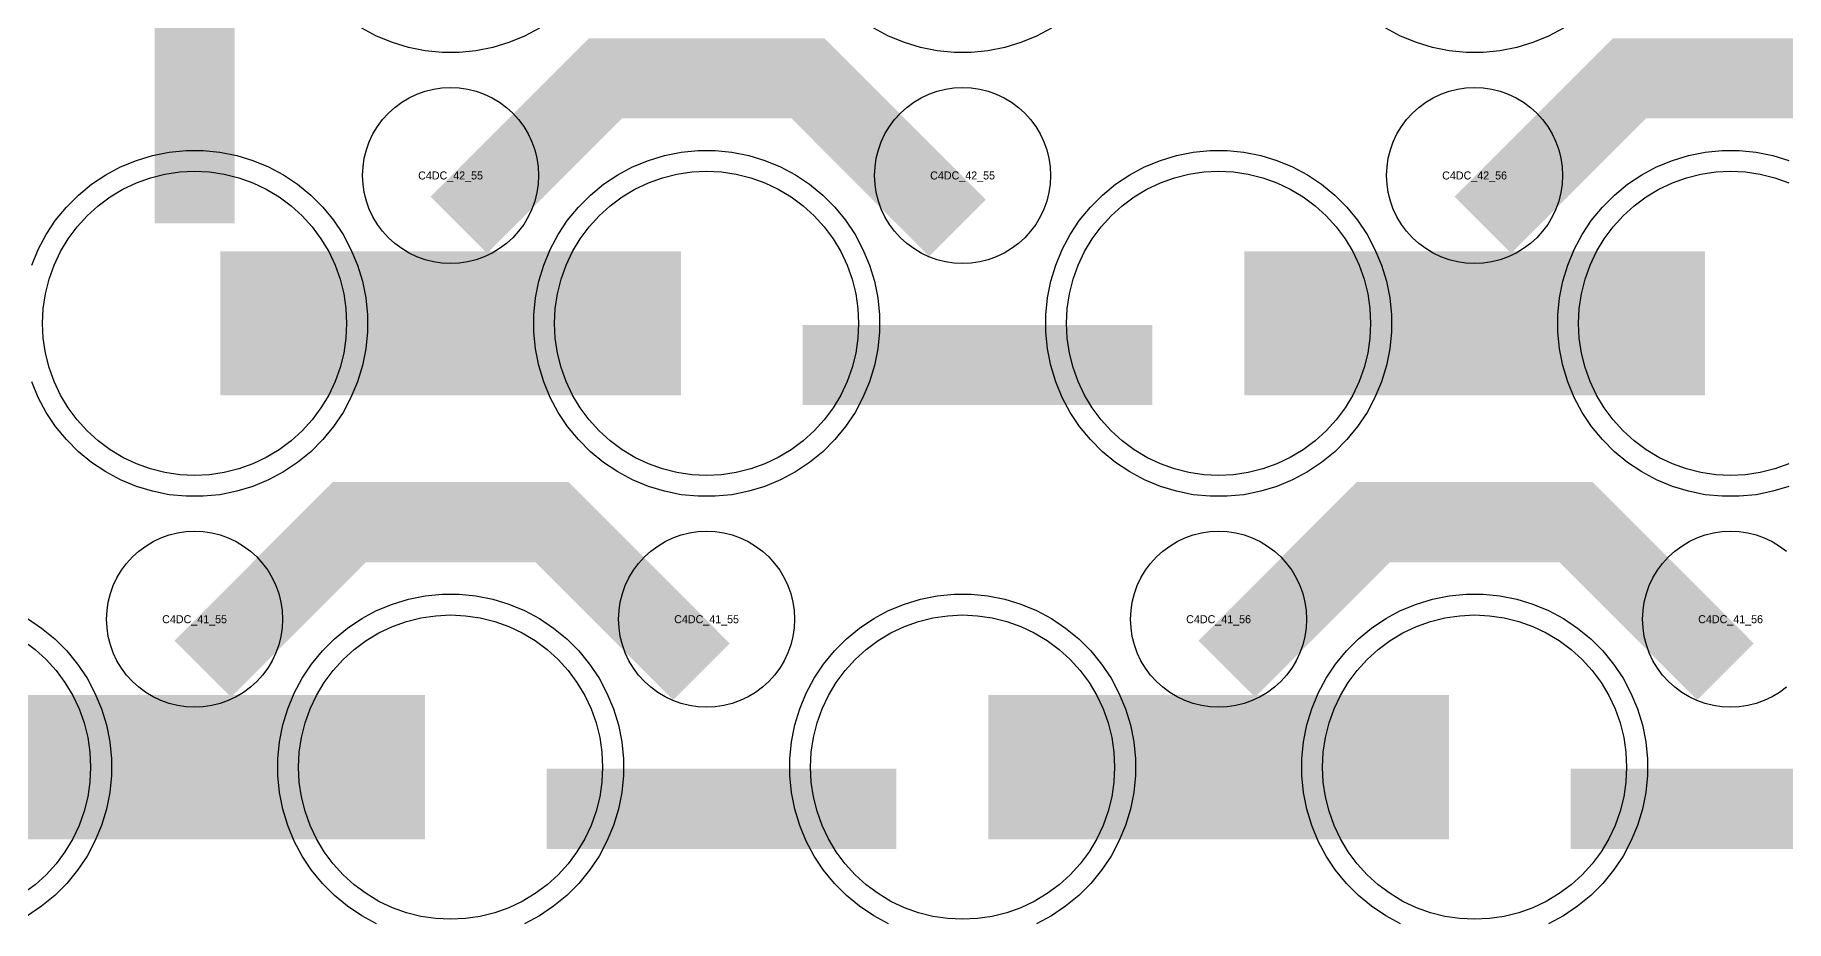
# Model space of a CAD drawing. Extents: x -11880 to 11880, y -14992 to 14992.
# Drawn here: x 5550 to 6097, y -9206 to -8930 of the extents above; entities that cross this region are included whole.
import ezdxf
from ezdxf.enums import TextEntityAlignment as Align

# ---------------------------------------------------------------- set-up
doc = ezdxf.new("R2010")
doc.units = 0
doc.header["$MEASUREMENT"] = 0
for name, color, linetype in [('GDS_775_DT_237', 138, 'CONTINUOUS'), ('RDL1_FS', 34, 'CONTINUOUS'), ('RDL_BS', 160, 'CONTINUOUS')]:
    doc.layers.add(name, color=color, linetype=linetype)

msp = doc.modelspace()

# ---------------------------------------------------------------- linework, layer by layer
at = {"layer": 'RDL1_FS', "color": 241, "true_color": 0xf7abae}
for points in [[(5600, -9067.384), (5595.343, -9067.155), (5590.732, -9066.471), (5586.209, -9065.339), (5581.819, -9063.767), (5577.605, -9061.775), (5573.605, -9059.377), (5569.86, -9056.599), (5566.406, -9053.469), (5563.276, -9050.015), (5560.498, -9046.27), (5558.1, -9042.27), (5556.108, -9038.056), (5554.536, -9033.666), (5553.404, -9029.143), (5552.72, -9024.532), (5552.491, -9019.875), (5552.72, -9015.218), (5553.404, -9010.607), (5554.536, -9006.084), (5556.108, -9001.694), (5558.1, -8997.48), (5560.498, -8993.48), (5563.276, -8989.735), (5566.406, -8986.281), (5569.86, -8983.151), (5573.605, -8980.373), (5577.605, -8977.975), (5581.819, -8975.983), (5586.209, -8974.411), (5590.732, -8973.279), (5595.343, -8972.595), (5600, -8972.366), (5604.657, -8972.595), (5609.268, -8973.279), (5613.791, -8974.411), (5618.181, -8975.983), (5622.395, -8977.975), (5626.395, -8980.373), (5630.14, -8983.151), (5633.594, -8986.281), (5636.724, -8989.735), (5639.502, -8993.48), (5641.9, -8997.48), (5643.892, -9001.694), (5645.464, -9006.084), (5646.596, -9010.607), (5647.28, -9015.218), (5647.509, -9019.875), (5647.28, -9024.532), (5646.596, -9029.143), (5645.464, -9033.666), (5643.892, -9038.056), (5641.9, -9042.27), (5639.502, -9046.27), (5636.724, -9050.015), (5633.594, -9053.469), (5630.14, -9056.599), (5626.395, -9059.377), (5622.395, -9061.775), (5618.181, -9063.767), (5613.791, -9065.339), (5609.268, -9066.471), (5604.657, -9067.155)], [(5760, -9067.384), (5755.343, -9067.155), (5750.732, -9066.471), (5746.209, -9065.339), (5741.819, -9063.767), (5737.605, -9061.775), (5733.605, -9059.377), (5729.86, -9056.599), (5726.406, -9053.469), (5723.276, -9050.015), (5720.498, -9046.27), (5718.1, -9042.27), (5716.108, -9038.056), (5714.536, -9033.666), (5713.404, -9029.143), (5712.72, -9024.532), (5712.491, -9019.875), (5712.72, -9015.218), (5713.404, -9010.607), (5714.536, -9006.084), (5716.108, -9001.694), (5718.1, -8997.48), (5720.498, -8993.48), (5723.276, -8989.735), (5726.406, -8986.281), (5729.86, -8983.151), (5733.605, -8980.373), (5737.605, -8977.975), (5741.819, -8975.983), (5746.209, -8974.411), (5750.732, -8973.279), (5755.343, -8972.595), (5760, -8972.366), (5764.657, -8972.595), (5769.268, -8973.279), (5773.791, -8974.411), (5778.181, -8975.983), (5782.395, -8977.975), (5786.395, -8980.373), (5790.14, -8983.151), (5793.594, -8986.281), (5796.724, -8989.735), (5799.502, -8993.48), (5801.9, -8997.48), (5803.892, -9001.694), (5805.464, -9006.084), (5806.596, -9010.607), (5807.28, -9015.218), (5807.509, -9019.875), (5807.28, -9024.532), (5806.596, -9029.143), (5805.464, -9033.666), (5803.892, -9038.056), (5801.9, -9042.27), (5799.502, -9046.27), (5796.724, -9050.015), (5793.594, -9053.469), (5790.14, -9056.599), (5786.395, -9059.377), (5782.395, -9061.775), (5778.181, -9063.767), (5773.791, -9065.339), (5769.268, -9066.471), (5764.657, -9067.155)], [(5920, -9067.384), (5915.343, -9067.155), (5910.732, -9066.471), (5906.209, -9065.339), (5901.819, -9063.767), (5897.605, -9061.775), (5893.605, -9059.377), (5889.86, -9056.599), (5886.406, -9053.469), (5883.276, -9050.015), (5880.498, -9046.27), (5878.1, -9042.27), (5876.108, -9038.056), (5874.536, -9033.666), (5873.404, -9029.143), (5872.72, -9024.532), (5872.491, -9019.875), (5872.72, -9015.218), (5873.404, -9010.607), (5874.536, -9006.084), (5876.108, -9001.694), (5878.1, -8997.48), (5880.498, -8993.48), (5883.276, -8989.735), (5886.406, -8986.281), (5889.86, -8983.151), (5893.605, -8980.373), (5897.605, -8977.975), (5901.819, -8975.983), (5906.209, -8974.411), (5910.732, -8973.279), (5915.343, -8972.595), (5920, -8972.366), (5924.657, -8972.595), (5929.268, -8973.279), (5933.791, -8974.411), (5938.181, -8975.983), (5942.395, -8977.975), (5946.395, -8980.373), (5950.14, -8983.151), (5953.594, -8986.281), (5956.724, -8989.735), (5959.502, -8993.48), (5961.9, -8997.48), (5963.892, -9001.694), (5965.464, -9006.084), (5966.596, -9010.607), (5967.28, -9015.218), (5967.509, -9019.875), (5967.28, -9024.532), (5966.596, -9029.143), (5965.464, -9033.666), (5963.892, -9038.056), (5961.9, -9042.27), (5959.502, -9046.27), (5956.724, -9050.015), (5953.594, -9053.469), (5950.14, -9056.599), (5946.395, -9059.377), (5942.395, -9061.775), (5938.181, -9063.767), (5933.791, -9065.339), (5929.268, -9066.471), (5924.657, -9067.155)], [(5680, -9205.944), (5675.343, -9205.715), (5670.732, -9205.031), (5666.209, -9203.899), (5661.819, -9202.327), (5657.605, -9200.335), (5653.605, -9197.937), (5649.86, -9195.159), (5646.406, -9192.029), (5643.276, -9188.575), (5640.498, -9184.83), (5638.1, -9180.83), (5636.108, -9176.616), (5634.536, -9172.226), (5633.404, -9167.703), (5632.72, -9163.092), (5632.491, -9158.435), (5632.72, -9153.778), (5633.404, -9149.167), (5634.536, -9144.644), (5636.108, -9140.254), (5638.1, -9136.04), (5640.498, -9132.04), (5643.276, -9128.295), (5646.406, -9124.841), (5649.86, -9121.711), (5653.605, -9118.933), (5657.605, -9116.535), (5661.819, -9114.543), (5666.209, -9112.971), (5670.732, -9111.839), (5675.343, -9111.155), (5680, -9110.926), (5684.657, -9111.155), (5689.268, -9111.839), (5693.791, -9112.971), (5698.181, -9114.543), (5702.395, -9116.535), (5706.395, -9118.933), (5710.14, -9121.711), (5713.594, -9124.841), (5716.724, -9128.295), (5719.502, -9132.04), (5721.9, -9136.04), (5723.892, -9140.254), (5725.464, -9144.644), (5726.596, -9149.167), (5727.28, -9153.778), (5727.509, -9158.435), (5727.28, -9163.092), (5726.596, -9167.703), (5725.464, -9172.226), (5723.892, -9176.616), (5721.9, -9180.83), (5719.502, -9184.83), (5716.724, -9188.575), (5713.594, -9192.029), (5710.14, -9195.159), (5706.395, -9197.937), (5702.395, -9200.335), (5698.181, -9202.327), (5693.791, -9203.899), (5689.268, -9205.031), (5684.657, -9205.715)], [(5840, -9205.944), (5835.343, -9205.715), (5830.732, -9205.031), (5826.209, -9203.899), (5821.819, -9202.327), (5817.605, -9200.335), (5813.605, -9197.937), (5809.86, -9195.159), (5806.406, -9192.029), (5803.276, -9188.575), (5800.498, -9184.83), (5798.1, -9180.83), (5796.108, -9176.616), (5794.536, -9172.226), (5793.404, -9167.703), (5792.72, -9163.092), (5792.491, -9158.435), (5792.72, -9153.778), (5793.404, -9149.167), (5794.536, -9144.644), (5796.108, -9140.254), (5798.1, -9136.04), (5800.498, -9132.04), (5803.276, -9128.295), (5806.406, -9124.841), (5809.86, -9121.711), (5813.605, -9118.933), (5817.605, -9116.535), (5821.819, -9114.543), (5826.209, -9112.971), (5830.732, -9111.839), (5835.343, -9111.155), (5840, -9110.926), (5844.657, -9111.155), (5849.268, -9111.839), (5853.791, -9112.971), (5858.181, -9114.543), (5862.395, -9116.535), (5866.395, -9118.933), (5870.14, -9121.711), (5873.594, -9124.841), (5876.724, -9128.295), (5879.502, -9132.04), (5881.9, -9136.04), (5883.892, -9140.254), (5885.464, -9144.644), (5886.596, -9149.167), (5887.28, -9153.778), (5887.509, -9158.435), (5887.28, -9163.092), (5886.596, -9167.703), (5885.464, -9172.226), (5883.892, -9176.616), (5881.9, -9180.83), (5879.502, -9184.83), (5876.724, -9188.575), (5873.594, -9192.029), (5870.14, -9195.159), (5866.395, -9197.937), (5862.395, -9200.335), (5858.181, -9202.327), (5853.791, -9203.899), (5849.268, -9205.031), (5844.657, -9205.715)], [(6000, -9205.944), (5995.343, -9205.715), (5990.732, -9205.031), (5986.209, -9203.899), (5981.819, -9202.327), (5977.605, -9200.335), (5973.605, -9197.937), (5969.86, -9195.159), (5966.406, -9192.029), (5963.276, -9188.575), (5960.498, -9184.83), (5958.1, -9180.83), (5956.108, -9176.616), (5954.536, -9172.226), (5953.404, -9167.703), (5952.72, -9163.092), (5952.491, -9158.435), (5952.72, -9153.778), (5953.404, -9149.167), (5954.536, -9144.644), (5956.108, -9140.254), (5958.1, -9136.04), (5960.498, -9132.04), (5963.276, -9128.295), (5966.406, -9124.841), (5969.86, -9121.711), (5973.605, -9118.933), (5977.605, -9116.535), (5981.819, -9114.543), (5986.209, -9112.971), (5990.732, -9111.839), (5995.343, -9111.155), (6000, -9110.926), (6004.657, -9111.155), (6009.268, -9111.839), (6013.791, -9112.971), (6018.181, -9114.543), (6022.395, -9116.535), (6026.395, -9118.933), (6030.14, -9121.711), (6033.594, -9124.841), (6036.724, -9128.295), (6039.502, -9132.04), (6041.9, -9136.04), (6043.892, -9140.254), (6045.464, -9144.644), (6046.596, -9149.167), (6047.28, -9153.778), (6047.509, -9158.435), (6047.28, -9163.092), (6046.596, -9167.703), (6045.464, -9172.226), (6043.892, -9176.616), (6041.9, -9180.83), (6039.502, -9184.83), (6036.724, -9188.575), (6033.594, -9192.029), (6030.14, -9195.159), (6026.395, -9197.937), (6022.395, -9200.335), (6018.181, -9202.327), (6013.791, -9203.899), (6009.268, -9205.031), (6004.657, -9205.715)]]:
    msp.add_lwpolyline(points, close=True, dxfattribs=at)
for points in [[(6098.181, -9063.767), (6093.791, -9065.339), (6089.268, -9066.471), (6084.657, -9067.155), (6080, -9067.384), (6075.343, -9067.155), (6070.732, -9066.471), (6066.209, -9065.339), (6061.819, -9063.767), (6057.605, -9061.775), (6053.605, -9059.377), (6049.86, -9056.599), (6046.406, -9053.469), (6043.276, -9050.015), (6040.498, -9046.27), (6038.1, -9042.27), (6036.108, -9038.056), (6034.536, -9033.666), (6033.404, -9029.143), (6032.72, -9024.532), (6032.491, -9019.875), (6032.72, -9015.218), (6033.404, -9010.607), (6034.536, -9006.084), (6036.108, -9001.694), (6038.1, -8997.48), (6040.498, -8993.48), (6043.276, -8989.735), (6046.406, -8986.281), (6049.86, -8983.151), (6053.605, -8980.373), (6057.605, -8977.975), (6061.819, -8975.983), (6066.209, -8974.411), (6070.732, -8973.279), (6075.343, -8972.595), (6080, -8972.366), (6084.657, -8972.595), (6089.268, -8973.279), (6093.791, -8974.411), (6098.181, -8975.983)], [(5546.395, -9118.933), (5550.14, -9121.711), (5553.594, -9124.841), (5556.724, -9128.295), (5559.502, -9132.04), (5561.9, -9136.04), (5563.892, -9140.254), (5565.464, -9144.644), (5566.596, -9149.167), (5567.28, -9153.778), (5567.509, -9158.435), (5567.28, -9163.092), (5566.596, -9167.703), (5565.464, -9172.226), (5563.892, -9176.616), (5561.9, -9180.83), (5559.502, -9184.83), (5556.724, -9188.575), (5553.594, -9192.029), (5550.14, -9195.159), (5546.395, -9197.937)]]:
    msp.add_lwpolyline(points, dxfattribs=at)
for points in [[(5608.002, -9019.875, 45, 45, 0), (5680.002, -9019.875, 45, 45, 0)], [(5680.002, -9019.875, 45, 45, 0), (5752.002, -9019.875, 45, 45, 0)], [(5928.002, -9019.875, 45, 45, 0), (6000.002, -9019.875, 45, 45, 0)], [(6000.002, -9019.875, 45, 45, 0), (6072.002, -9019.875, 45, 45, 0)], [(5528.002, -9158.435, 45, 45, 0), (5600.002, -9158.435, 45, 45, 0)], [(5600.002, -9158.435, 45, 45, 0), (5672.002, -9158.435, 45, 45, 0)], [(5848.002, -9158.435, 45, 45, 0), (5920.002, -9158.435, 45, 45, 0)], [(5920.002, -9158.435, 45, 45, 0), (5992.002, -9158.435, 45, 45, 0)]]:
    msp.add_lwpolyline(points, format="xyseb", dxfattribs=at)
at = {"layer": 'RDL_BS', "color": 241, "true_color": 0xf7abae}
for points in [[(5600, -8988.6, 25, 25, 0), (5600, -8881.823, 25, 25, 0)], [(5600, -8912.292, 25, 25, 0), (5600, -8957.912, 25, 25, 0)], [(5790.016, -9032.888, 25, 25, 0), (5899.281, -9032.888, 25, 25, 0)], [(5710.016, -9171.448, 25, 25, 0), (5819.281, -9171.448, 25, 25, 0)], [(6030.016, -9171.448, 25, 25, 0), (6139.281, -9171.448, 25, 25, 0)]]:
    msp.add_lwpolyline(points, format="xyseb", dxfattribs=at)
for points in [[(5707.777, -8927.693), (5703.115, -8930.185), (5698.205, -8932.216), (5693.165, -8933.747), (5687.938, -8934.793), (5682.644, -8935.31), (5677.356, -8935.31), (5672.062, -8934.793), (5666.835, -8933.747), (5661.795, -8932.216), (5656.885, -8930.185), (5652.223, -8927.693)], [(5867.777, -8927.693), (5863.115, -8930.185), (5858.205, -8932.216), (5853.165, -8933.747), (5847.938, -8934.793), (5842.644, -8935.31), (5837.356, -8935.31), (5832.062, -8934.793), (5826.835, -8933.747), (5821.795, -8932.216), (5816.885, -8930.185), (5812.223, -8927.693)], [(6027.777, -8927.693), (6023.115, -8930.185), (6018.205, -8932.216), (6013.165, -8933.747), (6007.938, -8934.793), (6002.644, -8935.31), (5997.356, -8935.31), (5992.062, -8934.793), (5986.835, -8933.747), (5981.795, -8932.216), (5976.885, -8930.185), (5972.223, -8927.693)], [(5549.094, -9001.67), (5551.125, -8996.76), (5553.617, -8992.098), (5556.564, -8987.684), (5559.926, -8983.583), (5563.708, -8979.801), (5567.809, -8976.439), (5572.223, -8973.492), (5576.885, -8971), (5581.795, -8968.969), (5586.835, -8967.438), (5592.062, -8966.392), (5597.356, -8965.875), (5602.644, -8965.875), (5607.938, -8966.392), (5613.165, -8967.438), (5618.205, -8968.969), (5623.115, -8971), (5627.777, -8973.492), (5632.191, -8976.439), (5636.292, -8979.801), (5640.074, -8983.583), (5643.436, -8987.684), (5646.383, -8992.098), (5648.875, -8996.76), (5650.906, -9001.67), (5652.437, -9006.71), (5653.483, -9011.937), (5654, -9017.231), (5654, -9022.519), (5653.483, -9027.813), (5652.437, -9033.04), (5650.906, -9038.08), (5648.875, -9042.99), (5646.383, -9047.652), (5643.436, -9052.066), (5640.074, -9056.167), (5636.292, -9059.949), (5632.191, -9063.311), (5627.777, -9066.258), (5623.115, -9068.75), (5618.205, -9070.781), (5613.165, -9072.312), (5607.938, -9073.358), (5602.644, -9073.875), (5597.356, -9073.875), (5592.062, -9073.358), (5586.835, -9072.312), (5581.795, -9070.781), (5576.885, -9068.75), (5572.223, -9066.258), (5567.809, -9063.311), (5563.708, -9059.949), (5559.926, -9056.167), (5556.564, -9052.066), (5553.617, -9047.652), (5551.125, -9042.99), (5549.094, -9038.08)], [(6098.205, -9070.781), (6093.165, -9072.312), (6087.938, -9073.358), (6082.644, -9073.875), (6077.356, -9073.875), (6072.062, -9073.358), (6066.835, -9072.312), (6061.795, -9070.781), (6056.885, -9068.75), (6052.223, -9066.258), (6047.809, -9063.311), (6043.708, -9059.949), (6039.926, -9056.167), (6036.564, -9052.066), (6033.617, -9047.652), (6031.125, -9042.99), (6029.094, -9038.08), (6027.563, -9033.04), (6026.517, -9027.813), (6026, -9022.519), (6026, -9017.231), (6026.517, -9011.937), (6027.563, -9006.71), (6029.094, -9001.67), (6031.125, -8996.76), (6033.617, -8992.098), (6036.564, -8987.684), (6039.926, -8983.583), (6043.708, -8979.801), (6047.809, -8976.439), (6052.223, -8973.492), (6056.885, -8971), (6061.795, -8968.969), (6066.835, -8967.438), (6072.062, -8966.392), (6077.356, -8965.875), (6082.644, -8965.875), (6087.938, -8966.392), (6093.165, -8967.438), (6098.205, -8968.969)], [(5656.885, -9207.31), (5652.223, -9204.818), (5647.809, -9201.871), (5643.708, -9198.509), (5639.926, -9194.727), (5636.564, -9190.626), (5633.617, -9186.212), (5631.125, -9181.55), (5629.094, -9176.64), (5627.563, -9171.6), (5626.517, -9166.373), (5626, -9161.079), (5626, -9155.791), (5626.517, -9150.497), (5627.563, -9145.27), (5629.094, -9140.23), (5631.125, -9135.32), (5633.617, -9130.658), (5636.564, -9126.244), (5639.926, -9122.143), (5643.708, -9118.361), (5647.809, -9114.999), (5652.223, -9112.052), (5656.885, -9109.56), (5661.795, -9107.529), (5666.835, -9105.998), (5672.062, -9104.952), (5677.356, -9104.435), (5682.644, -9104.435), (5687.938, -9104.952), (5693.165, -9105.998), (5698.205, -9107.529), (5703.115, -9109.56), (5707.777, -9112.052), (5712.191, -9114.999), (5716.292, -9118.361), (5720.074, -9122.143), (5723.436, -9126.244), (5726.383, -9130.658), (5728.875, -9135.32), (5730.906, -9140.23), (5732.437, -9145.27), (5733.483, -9150.497), (5734, -9155.791), (5734, -9161.079), (5733.483, -9166.373), (5732.437, -9171.6), (5730.906, -9176.64), (5728.875, -9181.55), (5726.383, -9186.212), (5723.436, -9190.626), (5720.074, -9194.727), (5716.292, -9198.509), (5712.191, -9201.871), (5707.777, -9204.818), (5703.115, -9207.31)], [(5816.885, -9207.31), (5812.223, -9204.818), (5807.809, -9201.871), (5803.708, -9198.509), (5799.926, -9194.727), (5796.564, -9190.626), (5793.617, -9186.212), (5791.125, -9181.55), (5789.094, -9176.64), (5787.563, -9171.6), (5786.517, -9166.373), (5786, -9161.079), (5786, -9155.791), (5786.517, -9150.497), (5787.563, -9145.27), (5789.094, -9140.23), (5791.125, -9135.32), (5793.617, -9130.658), (5796.564, -9126.244), (5799.926, -9122.143), (5803.708, -9118.361), (5807.809, -9114.999), (5812.223, -9112.052), (5816.885, -9109.56), (5821.795, -9107.529), (5826.835, -9105.998), (5832.062, -9104.952), (5837.356, -9104.435), (5842.644, -9104.435), (5847.938, -9104.952), (5853.165, -9105.998), (5858.205, -9107.529), (5863.115, -9109.56), (5867.777, -9112.052), (5872.191, -9114.999), (5876.292, -9118.361), (5880.074, -9122.143), (5883.436, -9126.244), (5886.383, -9130.658), (5888.875, -9135.32), (5890.906, -9140.23), (5892.437, -9145.27), (5893.483, -9150.497), (5894, -9155.791), (5894, -9161.079), (5893.483, -9166.373), (5892.437, -9171.6), (5890.906, -9176.64), (5888.875, -9181.55), (5886.383, -9186.212), (5883.436, -9190.626), (5880.074, -9194.727), (5876.292, -9198.509), (5872.191, -9201.871), (5867.777, -9204.818), (5863.115, -9207.31)], [(5976.885, -9207.31), (5972.223, -9204.818), (5967.809, -9201.871), (5963.708, -9198.509), (5959.926, -9194.727), (5956.564, -9190.626), (5953.617, -9186.212), (5951.125, -9181.55), (5949.094, -9176.64), (5947.563, -9171.6), (5946.517, -9166.373), (5946, -9161.079), (5946, -9155.791), (5946.517, -9150.497), (5947.563, -9145.27), (5949.094, -9140.23), (5951.125, -9135.32), (5953.617, -9130.658), (5956.564, -9126.244), (5959.926, -9122.143), (5963.708, -9118.361), (5967.809, -9114.999), (5972.223, -9112.052), (5976.885, -9109.56), (5981.795, -9107.529), (5986.835, -9105.998), (5992.062, -9104.952), (5997.356, -9104.435), (6002.644, -9104.435), (6007.938, -9104.952), (6013.165, -9105.998), (6018.205, -9107.529), (6023.115, -9109.56), (6027.777, -9112.052), (6032.191, -9114.999), (6036.292, -9118.361), (6040.074, -9122.143), (6043.436, -9126.244), (6046.383, -9130.658), (6048.875, -9135.32), (6050.906, -9140.23), (6052.437, -9145.27), (6053.483, -9150.497), (6054, -9155.791), (6054, -9161.079), (6053.483, -9166.373), (6052.437, -9171.6), (6050.906, -9176.64), (6048.875, -9181.55), (6046.383, -9186.212), (6043.436, -9190.626), (6040.074, -9194.727), (6036.292, -9198.509), (6032.191, -9201.871), (6027.777, -9204.818), (6023.115, -9207.31)], [(5547.777, -9112.052), (5552.191, -9114.999), (5556.292, -9118.361), (5560.074, -9122.143), (5563.436, -9126.244), (5566.383, -9130.658), (5568.875, -9135.32), (5570.906, -9140.23), (5572.437, -9145.27), (5573.483, -9150.497), (5574, -9155.791), (5574, -9161.079), (5573.483, -9166.373), (5572.437, -9171.6), (5570.906, -9176.64), (5568.875, -9181.55), (5566.383, -9186.212), (5563.436, -9190.626), (5560.074, -9194.727), (5556.292, -9198.509), (5552.191, -9201.871), (5547.777, -9204.818)]]:
    msp.add_lwpolyline(points, dxfattribs=at)
at = {"layer": 'RDL_BS'}
for points in [[(5682.562, -8989.189, 25, 25, 0), (5728.377, -8943.374, 25, 25, 0), (5761.93, -8943.374, 25, 25, 0)], [(5838.401, -8990.088, 25, 25, 0), (5791.687, -8943.374, 25, 25, 0), (5761.929, -8943.374, 25, 25, 0)], [(6002.562, -8989.189, 25, 25, 0), (6048.377, -8943.374, 25, 25, 0), (6081.93, -8943.374, 25, 25, 0)], [(6158.401, -8990.088, 25, 25, 0), (6111.687, -8943.374, 25, 25, 0), (6081.929, -8943.374, 25, 25, 0)], [(5602.562, -9127.749, 25, 25, 0), (5648.377, -9081.934, 25, 25, 0), (5681.93, -9081.934, 25, 25, 0)], [(5758.401, -9128.648, 25, 25, 0), (5711.687, -9081.934, 25, 25, 0), (5681.929, -9081.934, 25, 25, 0)], [(5922.562, -9127.749, 25, 25, 0), (5968.377, -9081.934, 25, 25, 0), (6001.93, -9081.934, 25, 25, 0)], [(6078.401, -9128.648, 25, 25, 0), (6031.687, -9081.934, 25, 25, 0), (6001.929, -9081.934, 25, 25, 0)]]:
    msp.add_lwpolyline(points, format="xyseb", dxfattribs=at)
for points in [[(5680, -9001.181), (5677.307, -9001.049), (5674.635, -9000.653), (5672.016, -8999.996), (5669.481, -8999.089), (5667.044, -8997.937), (5664.72, -8996.544), (5662.557, -8994.941), (5660.558, -8993.129), (5658.746, -8991.13), (5657.143, -8988.967), (5655.75, -8986.643), (5654.598, -8984.206), (5653.691, -8981.671), (5653.034, -8979.052), (5652.638, -8976.38), (5652.506, -8973.687), (5652.638, -8970.994), (5653.034, -8968.322), (5653.691, -8965.703), (5654.598, -8963.168), (5655.75, -8960.731), (5657.143, -8958.407), (5658.746, -8956.244), (5660.558, -8954.245), (5662.557, -8952.433), (5664.72, -8950.83), (5667.044, -8949.437), (5669.481, -8948.285), (5672.016, -8947.378), (5674.635, -8946.721), (5677.307, -8946.325), (5680, -8946.193), (5682.693, -8946.325), (5685.365, -8946.721), (5687.984, -8947.378), (5690.519, -8948.285), (5692.956, -8949.437), (5695.28, -8950.83), (5697.443, -8952.433), (5699.442, -8954.245), (5701.254, -8956.244), (5702.857, -8958.407), (5704.25, -8960.731), (5705.402, -8963.168), (5706.309, -8965.703), (5706.966, -8968.322), (5707.362, -8970.994), (5707.494, -8973.687), (5707.362, -8976.38), (5706.966, -8979.052), (5706.309, -8981.671), (5705.402, -8984.206), (5704.25, -8986.643), (5702.857, -8988.967), (5701.254, -8991.13), (5699.442, -8993.129), (5697.443, -8994.941), (5695.28, -8996.544), (5692.956, -8997.937), (5690.519, -8999.089), (5687.984, -8999.996), (5685.365, -9000.653), (5682.693, -9001.049)], [(5840, -9001.181), (5837.307, -9001.049), (5834.635, -9000.653), (5832.016, -8999.996), (5829.481, -8999.089), (5827.044, -8997.937), (5824.72, -8996.544), (5822.557, -8994.941), (5820.558, -8993.129), (5818.746, -8991.13), (5817.143, -8988.967), (5815.75, -8986.643), (5814.598, -8984.206), (5813.691, -8981.671), (5813.034, -8979.052), (5812.638, -8976.38), (5812.506, -8973.687), (5812.638, -8970.994), (5813.034, -8968.322), (5813.691, -8965.703), (5814.598, -8963.168), (5815.75, -8960.731), (5817.143, -8958.407), (5818.746, -8956.244), (5820.558, -8954.245), (5822.557, -8952.433), (5824.72, -8950.83), (5827.044, -8949.437), (5829.481, -8948.285), (5832.016, -8947.378), (5834.635, -8946.721), (5837.307, -8946.325), (5840, -8946.193), (5842.693, -8946.325), (5845.365, -8946.721), (5847.984, -8947.378), (5850.519, -8948.285), (5852.956, -8949.437), (5855.28, -8950.83), (5857.443, -8952.433), (5859.442, -8954.245), (5861.254, -8956.244), (5862.857, -8958.407), (5864.25, -8960.731), (5865.402, -8963.168), (5866.309, -8965.703), (5866.966, -8968.322), (5867.362, -8970.994), (5867.494, -8973.687), (5867.362, -8976.38), (5866.966, -8979.052), (5866.309, -8981.671), (5865.402, -8984.206), (5864.25, -8986.643), (5862.857, -8988.967), (5861.254, -8991.13), (5859.442, -8993.129), (5857.443, -8994.941), (5855.28, -8996.544), (5852.956, -8997.937), (5850.519, -8999.089), (5847.984, -8999.996), (5845.365, -9000.653), (5842.693, -9001.049)], [(6000, -9001.181), (5997.307, -9001.049), (5994.635, -9000.653), (5992.016, -8999.996), (5989.481, -8999.089), (5987.044, -8997.937), (5984.72, -8996.544), (5982.557, -8994.941), (5980.558, -8993.129), (5978.746, -8991.13), (5977.143, -8988.967), (5975.75, -8986.643), (5974.598, -8984.206), (5973.691, -8981.671), (5973.034, -8979.052), (5972.638, -8976.38), (5972.506, -8973.687), (5972.638, -8970.994), (5973.034, -8968.322), (5973.691, -8965.703), (5974.598, -8963.168), (5975.75, -8960.731), (5977.143, -8958.407), (5978.746, -8956.244), (5980.558, -8954.245), (5982.557, -8952.433), (5984.72, -8950.83), (5987.044, -8949.437), (5989.481, -8948.285), (5992.016, -8947.378), (5994.635, -8946.721), (5997.307, -8946.325), (6000, -8946.193), (6002.693, -8946.325), (6005.365, -8946.721), (6007.984, -8947.378), (6010.519, -8948.285), (6012.956, -8949.437), (6015.28, -8950.83), (6017.443, -8952.433), (6019.442, -8954.245), (6021.254, -8956.244), (6022.857, -8958.407), (6024.25, -8960.731), (6025.402, -8963.168), (6026.309, -8965.703), (6026.966, -8968.322), (6027.362, -8970.994), (6027.494, -8973.687), (6027.362, -8976.38), (6026.966, -8979.052), (6026.309, -8981.671), (6025.402, -8984.206), (6024.25, -8986.643), (6022.857, -8988.967), (6021.254, -8991.13), (6019.442, -8993.129), (6017.443, -8994.941), (6015.28, -8996.544), (6012.956, -8997.937), (6010.519, -8999.089), (6007.984, -8999.996), (6005.365, -9000.653), (6002.693, -9001.049)], [(5600, -9139.741), (5597.307, -9139.609), (5594.635, -9139.213), (5592.016, -9138.556), (5589.481, -9137.649), (5587.044, -9136.497), (5584.72, -9135.104), (5582.557, -9133.501), (5580.558, -9131.689), (5578.746, -9129.69), (5577.143, -9127.527), (5575.75, -9125.203), (5574.598, -9122.766), (5573.691, -9120.231), (5573.034, -9117.612), (5572.638, -9114.94), (5572.506, -9112.247), (5572.638, -9109.554), (5573.034, -9106.882), (5573.691, -9104.263), (5574.598, -9101.728), (5575.75, -9099.291), (5577.143, -9096.967), (5578.746, -9094.804), (5580.558, -9092.805), (5582.557, -9090.993), (5584.72, -9089.39), (5587.044, -9087.997), (5589.481, -9086.845), (5592.016, -9085.938), (5594.635, -9085.281), (5597.307, -9084.885), (5600, -9084.753), (5602.693, -9084.885), (5605.365, -9085.281), (5607.984, -9085.938), (5610.519, -9086.845), (5612.956, -9087.997), (5615.28, -9089.39), (5617.443, -9090.993), (5619.442, -9092.805), (5621.254, -9094.804), (5622.857, -9096.967), (5624.25, -9099.291), (5625.402, -9101.728), (5626.309, -9104.263), (5626.966, -9106.882), (5627.362, -9109.554), (5627.494, -9112.247), (5627.362, -9114.94), (5626.966, -9117.612), (5626.309, -9120.231), (5625.402, -9122.766), (5624.25, -9125.203), (5622.857, -9127.527), (5621.254, -9129.69), (5619.442, -9131.689), (5617.443, -9133.501), (5615.28, -9135.104), (5612.956, -9136.497), (5610.519, -9137.649), (5607.984, -9138.556), (5605.365, -9139.213), (5602.693, -9139.609)], [(5760, -9139.741), (5757.307, -9139.609), (5754.635, -9139.213), (5752.016, -9138.556), (5749.481, -9137.649), (5747.044, -9136.497), (5744.72, -9135.104), (5742.557, -9133.501), (5740.558, -9131.689), (5738.746, -9129.69), (5737.143, -9127.527), (5735.75, -9125.203), (5734.598, -9122.766), (5733.691, -9120.231), (5733.034, -9117.612), (5732.638, -9114.94), (5732.506, -9112.247), (5732.638, -9109.554), (5733.034, -9106.882), (5733.691, -9104.263), (5734.598, -9101.728), (5735.75, -9099.291), (5737.143, -9096.967), (5738.746, -9094.804), (5740.558, -9092.805), (5742.557, -9090.993), (5744.72, -9089.39), (5747.044, -9087.997), (5749.481, -9086.845), (5752.016, -9085.938), (5754.635, -9085.281), (5757.307, -9084.885), (5760, -9084.753), (5762.693, -9084.885), (5765.365, -9085.281), (5767.984, -9085.938), (5770.519, -9086.845), (5772.956, -9087.997), (5775.28, -9089.39), (5777.443, -9090.993), (5779.442, -9092.805), (5781.254, -9094.804), (5782.857, -9096.967), (5784.25, -9099.291), (5785.402, -9101.728), (5786.309, -9104.263), (5786.966, -9106.882), (5787.362, -9109.554), (5787.494, -9112.247), (5787.362, -9114.94), (5786.966, -9117.612), (5786.309, -9120.231), (5785.402, -9122.766), (5784.25, -9125.203), (5782.857, -9127.527), (5781.254, -9129.69), (5779.442, -9131.689), (5777.443, -9133.501), (5775.28, -9135.104), (5772.956, -9136.497), (5770.519, -9137.649), (5767.984, -9138.556), (5765.365, -9139.213), (5762.693, -9139.609)], [(5920, -9139.741), (5917.307, -9139.609), (5914.635, -9139.213), (5912.016, -9138.556), (5909.481, -9137.649), (5907.044, -9136.497), (5904.72, -9135.104), (5902.557, -9133.501), (5900.558, -9131.689), (5898.746, -9129.69), (5897.143, -9127.527), (5895.75, -9125.203), (5894.598, -9122.766), (5893.691, -9120.231), (5893.034, -9117.612), (5892.638, -9114.94), (5892.506, -9112.247), (5892.638, -9109.554), (5893.034, -9106.882), (5893.691, -9104.263), (5894.598, -9101.728), (5895.75, -9099.291), (5897.143, -9096.967), (5898.746, -9094.804), (5900.558, -9092.805), (5902.557, -9090.993), (5904.72, -9089.39), (5907.044, -9087.997), (5909.481, -9086.845), (5912.016, -9085.938), (5914.635, -9085.281), (5917.307, -9084.885), (5920, -9084.753), (5922.693, -9084.885), (5925.365, -9085.281), (5927.984, -9085.938), (5930.519, -9086.845), (5932.956, -9087.997), (5935.28, -9089.39), (5937.443, -9090.993), (5939.442, -9092.805), (5941.254, -9094.804), (5942.857, -9096.967), (5944.25, -9099.291), (5945.402, -9101.728), (5946.309, -9104.263), (5946.966, -9106.882), (5947.362, -9109.554), (5947.494, -9112.247), (5947.362, -9114.94), (5946.966, -9117.612), (5946.309, -9120.231), (5945.402, -9122.766), (5944.25, -9125.203), (5942.857, -9127.527), (5941.254, -9129.69), (5939.442, -9131.689), (5937.443, -9133.501), (5935.28, -9135.104), (5932.956, -9136.497), (5930.519, -9137.649), (5927.984, -9138.556), (5925.365, -9139.213), (5922.693, -9139.609)]]:
    msp.add_lwpolyline(points, close=True, dxfattribs=at)
at = {"layer": 'RDL_BS', "color": 241, "true_color": 0xf7abae}
for points in [[(5757.356, -9073.875), (5752.062, -9073.358), (5746.835, -9072.312), (5741.795, -9070.781), (5736.885, -9068.75), (5732.223, -9066.258), (5727.809, -9063.311), (5723.708, -9059.949), (5719.926, -9056.167), (5716.564, -9052.066), (5713.617, -9047.652), (5711.125, -9042.99), (5709.094, -9038.08), (5707.563, -9033.04), (5706.517, -9027.813), (5706, -9022.519), (5706, -9017.231), (5706.517, -9011.937), (5707.563, -9006.71), (5709.094, -9001.67), (5711.125, -8996.76), (5713.617, -8992.098), (5716.564, -8987.684), (5719.926, -8983.583), (5723.708, -8979.801), (5727.809, -8976.439), (5732.223, -8973.492), (5736.885, -8971), (5741.795, -8968.969), (5746.835, -8967.438), (5752.062, -8966.392), (5757.356, -8965.875), (5762.644, -8965.875), (5767.938, -8966.392), (5773.165, -8967.438), (5778.205, -8968.969), (5783.115, -8971), (5787.777, -8973.492), (5792.191, -8976.439), (5796.292, -8979.801), (5800.074, -8983.583), (5803.436, -8987.684), (5806.383, -8992.098), (5808.875, -8996.76), (5810.906, -9001.67), (5812.437, -9006.71), (5813.483, -9011.937), (5814, -9017.231), (5814, -9022.519), (5813.483, -9027.813), (5812.437, -9033.04), (5810.906, -9038.08), (5808.875, -9042.99), (5806.383, -9047.652), (5803.436, -9052.066), (5800.074, -9056.167), (5796.292, -9059.949), (5792.191, -9063.311), (5787.777, -9066.258), (5783.115, -9068.75), (5778.205, -9070.781), (5773.165, -9072.312), (5767.938, -9073.358), (5762.644, -9073.875)], [(5917.356, -9073.875), (5912.062, -9073.358), (5906.835, -9072.312), (5901.795, -9070.781), (5896.885, -9068.75), (5892.223, -9066.258), (5887.809, -9063.311), (5883.708, -9059.949), (5879.926, -9056.167), (5876.564, -9052.066), (5873.617, -9047.652), (5871.125, -9042.99), (5869.094, -9038.08), (5867.563, -9033.04), (5866.517, -9027.813), (5866, -9022.519), (5866, -9017.231), (5866.517, -9011.937), (5867.563, -9006.71), (5869.094, -9001.67), (5871.125, -8996.76), (5873.617, -8992.098), (5876.564, -8987.684), (5879.926, -8983.583), (5883.708, -8979.801), (5887.809, -8976.439), (5892.223, -8973.492), (5896.885, -8971), (5901.795, -8968.969), (5906.835, -8967.438), (5912.062, -8966.392), (5917.356, -8965.875), (5922.644, -8965.875), (5927.938, -8966.392), (5933.165, -8967.438), (5938.205, -8968.969), (5943.115, -8971), (5947.777, -8973.492), (5952.191, -8976.439), (5956.292, -8979.801), (5960.074, -8983.583), (5963.436, -8987.684), (5966.383, -8992.098), (5968.875, -8996.76), (5970.906, -9001.67), (5972.437, -9006.71), (5973.483, -9011.937), (5974, -9017.231), (5974, -9022.519), (5973.483, -9027.813), (5972.437, -9033.04), (5970.906, -9038.08), (5968.875, -9042.99), (5966.383, -9047.652), (5963.436, -9052.066), (5960.074, -9056.167), (5956.292, -9059.949), (5952.191, -9063.311), (5947.777, -9066.258), (5943.115, -9068.75), (5938.205, -9070.781), (5933.165, -9072.312), (5927.938, -9073.358), (5922.644, -9073.875)]]:
    msp.add_lwpolyline(points, close=True, dxfattribs=at)
at = {"layer": 'RDL_BS'}
msp.add_lwpolyline([(6097.443, -9133.501), (6095.28, -9135.104), (6092.956, -9136.497), (6090.519, -9137.649), (6087.984, -9138.556), (6085.365, -9139.213), (6082.693, -9139.609), (6080, -9139.741), (6077.307, -9139.609), (6074.635, -9139.213), (6072.016, -9138.556), (6069.481, -9137.649), (6067.044, -9136.497), (6064.72, -9135.104), (6062.557, -9133.501), (6060.558, -9131.689), (6058.746, -9129.69), (6057.143, -9127.527), (6055.75, -9125.203), (6054.598, -9122.766), (6053.691, -9120.231), (6053.034, -9117.612), (6052.638, -9114.94), (6052.506, -9112.247), (6052.638, -9109.554), (6053.034, -9106.882), (6053.691, -9104.263), (6054.598, -9101.728), (6055.75, -9099.291), (6057.143, -9096.967), (6058.746, -9094.804), (6060.558, -9092.805), (6062.557, -9090.993), (6064.72, -9089.39), (6067.044, -9087.997), (6069.481, -9086.845), (6072.016, -9085.938), (6074.635, -9085.281), (6077.307, -9084.885), (6080, -9084.753), (6082.693, -9084.885), (6085.365, -9085.281), (6087.984, -9085.938), (6090.519, -9086.845), (6092.956, -9087.997), (6095.28, -9089.39), (6097.443, -9090.993)], dxfattribs=at)

# ---------------------------------------------------------------- texts
at = {"layer": 'GDS_775_DT_237'}
for s, p in [('C4DC_42_55', (5680, -8973.687)), ('C4DC_42_55', (5680, -8973.687)), ('C4DC_42_55', (5840, -8973.687)), ('C4DC_42_55', (5840, -8973.687)), ('C4DC_42_56', (6000, -8973.687)), ('C4DC_42_56', (6000, -8973.687)), ('C4DC_41_55', (5600, -9112.247)), ('C4DC_41_55', (5600, -9112.247)), ('C4DC_41_55', (5760, -9112.247)), ('C4DC_41_55', (5760, -9112.247)), ('C4DC_41_56', (5920, -9112.247)), ('C4DC_41_56', (5920, -9112.247)), ('C4DC_41_56', (6080, -9112.247)), ('C4DC_41_56', (6080, -9112.247))]:
    msp.add_text(s, height=2.5, dxfattribs=at).set_placement(p, align=Align.MIDDLE_CENTER)

doc.saveas('drawing.dxf')
